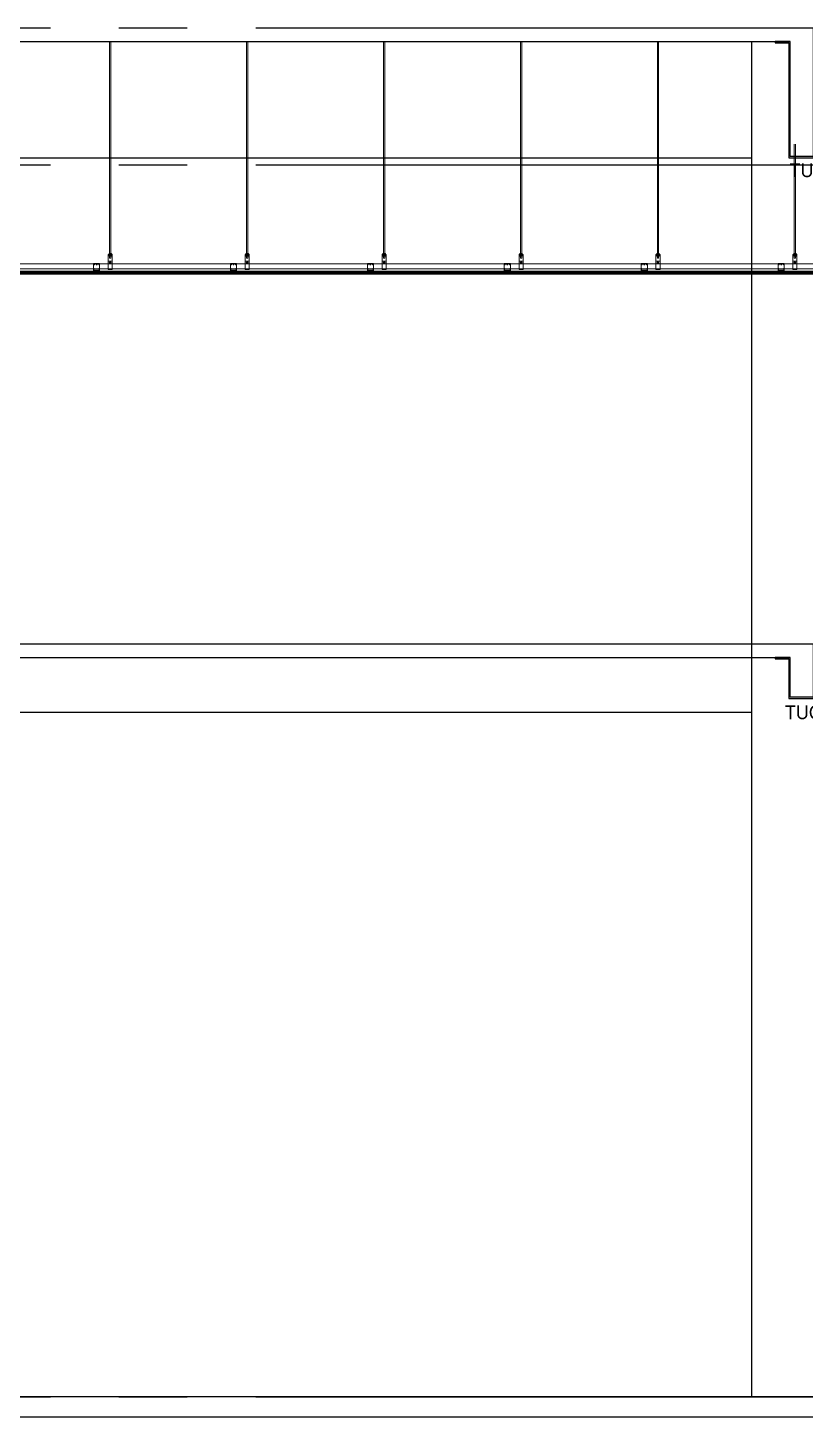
# Model space of a CAD drawing. Extents: x 152195838 to 323921156, y 365159662 to 730681027.
# Drawn here: x 161341769 to 161347447, y 365201913 to 365212063 of the extents above; entities that cross this region are included whole.
import ezdxf
from ezdxf.enums import TextEntityAlignment as Align

# ---------------------------------------------------------------- set-up
doc = ezdxf.new("R2010")
doc.units = 0
doc.header["$MEASUREMENT"] = 0
doc.linetypes.add('CEN', pattern=[63, 60, -1, 1, -1])
doc.layers.get('Defpoints').update_dxf_attribs({"linetype": 'CONTINUOUS'})
for name, color, linetype in [('4A.TEC CEN', 1, 'CEN'), ('4A.TEC 단열재', 252, 'CONTINUOUS'), ('4A.TEC 마감선 1', 6, 'CONTINUOUS'), ('ELE', 4, 'CONTINUOUS'), ('FIN', 6, 'CONTINUOUS'), ('k-BESTO', 4, 'CONTINUOUS'), ('text', 3, 'CONTINUOUS'), ('㈜SE&C 기둥', 2, 'CONTINUOUS'), ('㈜SE&C 벽체 1', 2, 'CONTINUOUS'), ('㈜SE&C 벽체 4', 7, 'CONTINUOUS')]:
    doc.layers.add(name, color=color, linetype=linetype)
doc.layers.add('CEIL', color=9, linetype='CONTINUOUS', lineweight=0)
doc.layers.add('DEFPOINT', color=135, linetype='CONTINUOUS', plot=False)
doc.styles.add('돋움', font='')
doc.styles.get('돋움').set_extended_font_data('돋움')

# ---------------------------------------------------------------- blocks, each defined once
blk = doc.blocks.new('A$C8c0c4e89')
at = {"layer": 'Defpoints'}
for p, q in [((0, 575), (760, 575)), ((380, 175), (380, 575))]:
    blk.add_line(p, q, dxfattribs=at)
at = {"layer": 'k-BESTO'}
for p, q in [((100, 475), (100, 465)), ((210, 475), (100, 475)), ((100, 475), (100, 475)), ((100, 465), (200, 465)), ((200, 465), (200, 175)), ((210, 185), (210, 475)), ((660, 475), (550, 475)), ((550, 475), (550, 185)), ((560, 175), (560, 465)), ((560, 465), (660, 465)), ((660, 465), (660, 475)), ((200, 175), (560, 175)), ((550, 185), (210, 185))]:
    blk.add_line(p, q, dxfattribs=at)
at = {"layer": 'DEFPOINT', "linetype": 'ByBlock', "style": '돋움'}
blk.add_text('TUG35', height=100, dxfattribs=at).set_placement((172, 74), align=Align.MIDDLE_LEFT)
blk = doc.blocks.new('zw$4995')
at = {"layer": 'Defpoints'}
for p, q in [((0, 1094), (760, 1094)), ((380, 144), (380, 1094))]:
    blk.add_line(p, q, dxfattribs=at)
at = {"layer": 'k-BESTO'}
for p, q in [((100, 994), (100, 984)), ((210, 994), (100, 994)), ((100, 994), (100, 994)), ((100, 984), (200, 984)), ((200, 984), (200, 144)), ((210, 154), (210, 994)), ((660, 994), (550, 994)), ((550, 994), (550, 154)), ((560, 144), (560, 984)), ((560, 984), (660, 984)), ((660, 984), (660, 994)), ((200, 144), (560, 144)), ((550, 154), (210, 154))]:
    blk.add_line(p, q, dxfattribs=at)
at = {"layer": 'DEFPOINT', "linetype": 'ByBlock', "style": '돋움'}
blk.add_text('TUG4A', height=100, dxfattribs=at).set_placement((206, 53), align=Align.MIDDLE_LEFT)
blk = doc.blocks.new('zw$1B78')
at = {"layer": '㈜SE&C 기둥', "color": 8, "ltscale": 0.5, "elevation": -1667}
blk.add_lwpolyline([(79050, 0), (79050, 9900)], dxfattribs=at)
at = {"layer": '㈜SE&C 벽체 1'}
blk.add_line((68670, 9900, -1667), (79330, 9900, -1667), dxfattribs=at)
at = {"layer": '㈜SE&C 벽체 4'}
blk.add_line((68950, 9050, -1667), (79050, 9050, -1667), dxfattribs=at)
at = {"layer": 'ELE'}
blk.add_blockref('zw$4995', (79120, 8906, -1667), dxfattribs=at)
blk = doc.blocks.new('zw$280B')
at = {"layer": '4A.TEC 단열재'}
blk.add_line((111800, 7850, -1667), (250, 7850, -1667), dxfattribs=at)
at = {"layer": '4A.TEC 마감선 1'}
blk.add_line((111800, 8000, -1667), (250, 8000, -1667), dxfattribs=at)

msp = doc.modelspace()

# ---------------------------------------------------------------- linework, layer by layer
at = {"layer": '4A.TEC CEN', "color": 8, "ltscale": 500}
for p, q in [((161217434.11, 365212063.33), (161448798.99, 365212063.33)), ((161217434.11, 365211063.33), (161448798.99, 365211063.33)), ((161217434.11, 365202063.33), (161448798.99, 365202063.33))]:
    msp.add_line(p, q, dxfattribs=at)
at = {"layer": 'CEIL'}
for p, q in [((161342367.21, 365210406.73), (161342367.21, 365211963.33)), ((161342376.21, 365210406.73), (161342376.21, 365211963.33)), ((161343367.21, 365210406.73), (161343367.21, 365211963.33)), ((161343376.21, 365210406.73), (161343376.21, 365211963.33)), ((161344367.21, 365210406.73), (161344367.21, 365211963.33)), ((161344376.21, 365210406.73), (161344376.21, 365211963.33)), ((161345367.21, 365210406.73), (161345367.21, 365211963.33)), ((161345376.21, 365210406.73), (161345376.21, 365211963.33)), ((161346367.21, 365210406.73), (161346367.21, 365211963.33)), ((161346376.21, 365210406.73), (161346376.21, 365211963.33)), ((161347367.21, 365210406.73), (161347367.21, 365211213.33)), ((161347376.21, 365210406.73), (161347376.21, 365211213.33)), ((161342356.71, 365210298.33), (161342356.71, 365210406.73)), ((161342386.71, 365210406.73), (161342356.71, 365210406.73)), ((161342356.71, 365210402.73), (161342386.71, 365210402.73)), ((161342385.21, 365210408.73), (161342358.21, 365210408.73)), ((161342358.21, 365210408.73), (161342358.21, 365210406.73)), ((161342358.21, 365210400.73), (161342358.21, 365210402.73)), ((161342358.21, 365210400.73), (161342385.21, 365210400.73)), ((161342362.71, 365210413.23), (161342362.71, 365210408.73)), ((161342362.71, 365210396.23), (161342362.71, 365210400.73)), ((161342378.71, 365210415.23), (161342364.71, 365210415.23)), ((161342367.21, 365210381.23), (161342367.21, 365210402.73)), ((161342376.21, 365210381.23), (161342376.21, 365210402.73)), ((161342380.71, 365210413.23), (161342380.71, 365210408.73)), ((161342380.71, 365210396.23), (161342380.71, 365210400.73)), ((161342385.21, 365210408.73), (161342385.21, 365210406.73)), ((161342385.21, 365210400.73), (161342385.21, 365210402.73)), ((161342386.71, 365210298.33), (161342386.71, 365210406.73)), ((161343356.71, 365210298.33), (161343356.71, 365210406.73)), ((161343386.71, 365210406.73), (161343356.71, 365210406.73)), ((161343356.71, 365210402.73), (161343386.71, 365210402.73)), ((161343385.21, 365210408.73), (161343358.21, 365210408.73)), ((161343358.21, 365210408.73), (161343358.21, 365210406.73)), ((161343358.21, 365210400.73), (161343358.21, 365210402.73)), ((161343358.21, 365210400.73), (161343385.21, 365210400.73)), ((161343362.71, 365210413.23), (161343362.71, 365210408.73)), ((161343362.71, 365210396.23), (161343362.71, 365210400.73)), ((161343378.71, 365210415.23), (161343364.71, 365210415.23)), ((161343367.21, 365210381.23), (161343367.21, 365210402.73)), ((161343376.21, 365210381.23), (161343376.21, 365210402.73)), ((161343380.71, 365210413.23), (161343380.71, 365210408.73)), ((161343380.71, 365210396.23), (161343380.71, 365210400.73)), ((161343385.21, 365210408.73), (161343385.21, 365210406.73)), ((161343385.21, 365210400.73), (161343385.21, 365210402.73)), ((161343386.71, 365210298.33), (161343386.71, 365210406.73)), ((161344356.71, 365210298.33), (161344356.71, 365210406.73)), ((161344386.71, 365210406.73), (161344356.71, 365210406.73)), ((161344356.71, 365210402.73), (161344386.71, 365210402.73)), ((161344385.21, 365210408.73), (161344358.21, 365210408.73)), ((161344358.21, 365210408.73), (161344358.21, 365210406.73)), ((161344358.21, 365210400.73), (161344358.21, 365210402.73)), ((161344358.21, 365210400.73), (161344385.21, 365210400.73)), ((161344362.71, 365210413.23), (161344362.71, 365210408.73)), ((161344362.71, 365210396.23), (161344362.71, 365210400.73)), ((161344378.71, 365210415.23), (161344364.71, 365210415.23)), ((161344367.21, 365210381.23), (161344367.21, 365210402.73)), ((161344376.21, 365210381.23), (161344376.21, 365210402.73)), ((161344380.71, 365210413.23), (161344380.71, 365210408.73)), ((161344380.71, 365210396.23), (161344380.71, 365210400.73)), ((161344385.21, 365210408.73), (161344385.21, 365210406.73)), ((161344385.21, 365210400.73), (161344385.21, 365210402.73)), ((161344386.71, 365210298.33), (161344386.71, 365210406.73)), ((161345356.71, 365210298.33), (161345356.71, 365210406.73)), ((161345386.71, 365210406.73), (161345356.71, 365210406.73)), ((161345356.71, 365210402.73), (161345386.71, 365210402.73)), ((161345385.21, 365210408.73), (161345358.21, 365210408.73)), ((161345358.21, 365210408.73), (161345358.21, 365210406.73)), ((161345358.21, 365210400.73), (161345358.21, 365210402.73)), ((161345358.21, 365210400.73), (161345385.21, 365210400.73)), ((161345362.71, 365210413.23), (161345362.71, 365210408.73)), ((161345362.71, 365210396.23), (161345362.71, 365210400.73)), ((161345378.71, 365210415.23), (161345364.71, 365210415.23)), ((161345367.21, 365210381.23), (161345367.21, 365210402.73)), ((161345376.21, 365210381.23), (161345376.21, 365210402.73)), ((161345380.71, 365210413.23), (161345380.71, 365210408.73)), ((161345380.71, 365210396.23), (161345380.71, 365210400.73)), ((161345385.21, 365210408.73), (161345385.21, 365210406.73)), ((161345385.21, 365210400.73), (161345385.21, 365210402.73)), ((161345386.71, 365210298.33), (161345386.71, 365210406.73)), ((161346356.71, 365210298.33), (161346356.71, 365210406.73)), ((161346386.71, 365210406.73), (161346356.71, 365210406.73)), ((161346356.71, 365210402.73), (161346386.71, 365210402.73)), ((161346385.21, 365210408.73), (161346358.21, 365210408.73)), ((161346358.21, 365210408.73), (161346358.21, 365210406.73)), ((161346358.21, 365210400.73), (161346358.21, 365210402.73)), ((161346358.21, 365210400.73), (161346385.21, 365210400.73)), ((161346362.71, 365210413.23), (161346362.71, 365210408.73)), ((161346362.71, 365210396.23), (161346362.71, 365210400.73)), ((161346378.71, 365210415.23), (161346364.71, 365210415.23)), ((161346367.21, 365210381.23), (161346367.21, 365210402.73)), ((161346376.21, 365210381.23), (161346376.21, 365210402.73)), ((161346380.71, 365210413.23), (161346380.71, 365210408.73)), ((161346380.71, 365210396.23), (161346380.71, 365210400.73)), ((161346385.21, 365210408.73), (161346385.21, 365210406.73)), ((161346385.21, 365210400.73), (161346385.21, 365210402.73)), ((161346386.71, 365210298.33), (161346386.71, 365210406.73)), ((161347356.71, 365210298.33), (161347356.71, 365210406.73)), ((161347386.71, 365210406.73), (161347356.71, 365210406.73)), ((161347356.71, 365210402.73), (161347386.71, 365210402.73)), ((161347385.21, 365210408.73), (161347358.21, 365210408.73)), ((161347358.21, 365210408.73), (161347358.21, 365210406.73)), ((161347358.21, 365210400.73), (161347358.21, 365210402.73)), ((161347358.21, 365210400.73), (161347385.21, 365210400.73)), ((161347362.71, 365210413.23), (161347362.71, 365210408.73)), ((161347362.71, 365210396.23), (161347362.71, 365210400.73)), ((161347378.71, 365210415.23), (161347364.71, 365210415.23)), ((161347367.21, 365210381.23), (161347367.21, 365210402.73)), ((161347376.21, 365210381.23), (161347376.21, 365210402.73)), ((161347380.71, 365210413.23), (161347380.71, 365210408.73)), ((161347380.71, 365210396.23), (161347380.71, 365210400.73)), ((161347385.21, 365210408.73), (161347385.21, 365210406.73)), ((161347385.21, 365210400.73), (161347385.21, 365210402.73)), ((161347386.71, 365210298.33), (161347386.71, 365210406.73)), ((161342249.21, 365210306.33), (161342249.21, 365210341.33)), ((161342294.21, 365210341.33), (161342249.21, 365210341.33)), ((161342252.1, 365210332.33), (161342249.21, 365210332.33)), ((161342254.21, 365210301.33), (161342249.21, 365210306.33)), ((161342249.21, 365210301.33), (161342249.21, 365210282.33)), ((161342254.21, 365210301.33), (161342249.21, 365210301.33)), ((161342251.21, 365210299.33), (161342251.21, 365210284.33)), ((161342254.21, 365210299.33), (161342251.21, 365210299.33)), ((161342256.21, 365210332.33), (161342253.19, 365210332.33)), ((161342254.21, 365210299.33), (161342254.21, 365210301.33)), ((161342256.21, 365210337.06), (161342256.21, 365210341.33)), ((161342256.21, 365210332.33), (161342256.21, 365210335.7)), ((161342268.21, 365210337.06), (161342268.21, 365210341.33)), ((161342268.21, 365210332.33), (161342268.21, 365210335.7)), ((161342271.42, 365210332.33), (161342268.21, 365210332.33)), ((161342275.21, 365210332.33), (161342272.78, 365210332.33)), ((161342275.21, 365210337.06), (161342275.21, 365210341.33)), ((161342275.21, 365210332.33), (161342275.21, 365210335.7)), ((161342287.21, 365210337.06), (161342287.21, 365210341.33)), ((161342287.21, 365210332.33), (161342287.21, 365210335.7)), ((161342289.65, 365210332.33), (161342287.21, 365210332.33)), ((161342289.21, 365210301.33), (161342294.21, 365210306.33)), ((161342294.21, 365210301.33), (161342289.21, 365210301.33)), ((161342289.21, 365210299.33), (161342289.21, 365210301.33)), ((161342292.21, 365210299.33), (161342289.21, 365210299.33)), ((161342294.21, 365210332.33), (161342291.28, 365210332.33)), ((161342292.21, 365210284.33), (161342292.21, 365210299.33)), ((161342294.21, 365210306.33), (161342294.21, 365210341.33)), ((161342294.21, 365210282.33), (161342294.21, 365210301.33)), ((161342386.71, 365210359.14), (161342356.71, 365210359.14)), ((161342356.71, 365210298.33), (161342386.71, 365210298.33)), ((161342378.71, 365210394.23), (161342364.71, 365210394.23)), ((161342364.71, 365210346.64), (161342378.71, 365210346.64)), ((161342374.21, 365210379.23), (161342369.21, 365210379.23)), ((161342371.71, 365210340.07), (161342371.71, 365210353.64)), ((161343294.21, 365210341.33), (161343249.21, 365210341.33)), ((161343249.21, 365210306.33), (161343249.21, 365210341.33)), ((161343252.1, 365210332.33), (161343249.21, 365210332.33)), ((161343254.21, 365210301.33), (161343249.21, 365210306.33)), ((161343254.21, 365210301.33), (161343249.21, 365210301.33)), ((161343249.21, 365210301.33), (161343249.21, 365210282.33)), ((161343254.21, 365210299.33), (161343251.21, 365210299.33)), ((161343251.21, 365210299.33), (161343251.21, 365210284.33)), ((161343256.21, 365210332.33), (161343253.19, 365210332.33)), ((161343254.21, 365210299.33), (161343254.21, 365210301.33)), ((161343256.21, 365210337.06), (161343256.21, 365210341.33)), ((161343256.21, 365210332.33), (161343256.21, 365210335.7)), ((161343268.21, 365210337.06), (161343268.21, 365210341.33)), ((161343268.21, 365210332.33), (161343268.21, 365210335.7)), ((161343271.42, 365210332.33), (161343268.21, 365210332.33)), ((161343275.21, 365210332.33), (161343272.78, 365210332.33)), ((161343275.21, 365210337.06), (161343275.21, 365210341.33)), ((161343275.21, 365210332.33), (161343275.21, 365210335.7)), ((161343287.21, 365210337.06), (161343287.21, 365210341.33)), ((161343287.21, 365210332.33), (161343287.21, 365210335.7)), ((161343289.65, 365210332.33), (161343287.21, 365210332.33)), ((161343289.21, 365210301.33), (161343294.21, 365210306.33)), ((161343289.21, 365210299.33), (161343289.21, 365210301.33)), ((161343294.21, 365210301.33), (161343289.21, 365210301.33)), ((161343292.21, 365210299.33), (161343289.21, 365210299.33)), ((161343294.21, 365210332.33), (161343291.28, 365210332.33)), ((161343292.21, 365210284.33), (161343292.21, 365210299.33)), ((161343294.21, 365210306.33), (161343294.21, 365210341.33)), ((161343294.21, 365210282.33), (161343294.21, 365210301.33)), ((161343386.71, 365210359.14), (161343356.71, 365210359.14)), ((161343356.71, 365210298.33), (161343386.71, 365210298.33)), ((161343378.71, 365210394.23), (161343364.71, 365210394.23)), ((161343364.71, 365210346.64), (161343378.71, 365210346.64)), ((161343374.21, 365210379.23), (161343369.21, 365210379.23)), ((161343371.71, 365210340.07), (161343371.71, 365210353.64)), ((161344249.21, 365210306.33), (161344249.21, 365210341.33)), ((161344294.21, 365210341.33), (161344249.21, 365210341.33)), ((161344252.1, 365210332.33), (161344249.21, 365210332.33)), ((161344254.21, 365210301.33), (161344249.21, 365210306.33)), ((161344249.21, 365210301.33), (161344249.21, 365210282.33)), ((161344254.21, 365210301.33), (161344249.21, 365210301.33)), ((161344251.21, 365210299.33), (161344251.21, 365210284.33)), ((161344254.21, 365210299.33), (161344251.21, 365210299.33)), ((161344256.21, 365210332.33), (161344253.19, 365210332.33)), ((161344254.21, 365210299.33), (161344254.21, 365210301.33)), ((161344256.21, 365210337.06), (161344256.21, 365210341.33)), ((161344256.21, 365210332.33), (161344256.21, 365210335.7)), ((161344268.21, 365210337.06), (161344268.21, 365210341.33)), ((161344268.21, 365210332.33), (161344268.21, 365210335.7)), ((161344271.42, 365210332.33), (161344268.21, 365210332.33)), ((161344275.21, 365210332.33), (161344272.78, 365210332.33)), ((161344275.21, 365210337.06), (161344275.21, 365210341.33)), ((161344275.21, 365210332.33), (161344275.21, 365210335.7)), ((161344287.21, 365210337.06), (161344287.21, 365210341.33)), ((161344287.21, 365210332.33), (161344287.21, 365210335.7)), ((161344289.65, 365210332.33), (161344287.21, 365210332.33)), ((161344289.21, 365210301.33), (161344294.21, 365210306.33)), ((161344294.21, 365210301.33), (161344289.21, 365210301.33)), ((161344289.21, 365210299.33), (161344289.21, 365210301.33)), ((161344292.21, 365210299.33), (161344289.21, 365210299.33)), ((161344294.21, 365210332.33), (161344291.28, 365210332.33)), ((161344292.21, 365210284.33), (161344292.21, 365210299.33)), ((161344294.21, 365210306.33), (161344294.21, 365210341.33)), ((161344294.21, 365210282.33), (161344294.21, 365210301.33)), ((161344386.71, 365210359.14), (161344356.71, 365210359.14)), ((161344356.71, 365210298.33), (161344386.71, 365210298.33)), ((161344378.71, 365210394.23), (161344364.71, 365210394.23)), ((161344364.71, 365210346.64), (161344378.71, 365210346.64)), ((161344374.21, 365210379.23), (161344369.21, 365210379.23)), ((161344371.71, 365210340.07), (161344371.71, 365210353.64)), ((161345294.21, 365210341.33), (161345249.21, 365210341.33)), ((161345249.21, 365210306.33), (161345249.21, 365210341.33)), ((161345252.1, 365210332.33), (161345249.21, 365210332.33)), ((161345254.21, 365210301.33), (161345249.21, 365210306.33)), ((161345254.21, 365210301.33), (161345249.21, 365210301.33)), ((161345249.21, 365210301.33), (161345249.21, 365210282.33)), ((161345254.21, 365210299.33), (161345251.21, 365210299.33)), ((161345251.21, 365210299.33), (161345251.21, 365210284.33)), ((161345256.21, 365210332.33), (161345253.19, 365210332.33)), ((161345254.21, 365210299.33), (161345254.21, 365210301.33)), ((161345256.21, 365210337.06), (161345256.21, 365210341.33)), ((161345256.21, 365210332.33), (161345256.21, 365210335.7)), ((161345268.21, 365210337.06), (161345268.21, 365210341.33)), ((161345268.21, 365210332.33), (161345268.21, 365210335.7)), ((161345271.42, 365210332.33), (161345268.21, 365210332.33)), ((161345275.21, 365210332.33), (161345272.78, 365210332.33)), ((161345275.21, 365210337.06), (161345275.21, 365210341.33)), ((161345275.21, 365210332.33), (161345275.21, 365210335.7)), ((161345287.21, 365210337.06), (161345287.21, 365210341.33)), ((161345287.21, 365210332.33), (161345287.21, 365210335.7)), ((161345289.65, 365210332.33), (161345287.21, 365210332.33)), ((161345289.21, 365210301.33), (161345294.21, 365210306.33)), ((161345289.21, 365210299.33), (161345289.21, 365210301.33)), ((161345294.21, 365210301.33), (161345289.21, 365210301.33)), ((161345292.21, 365210299.33), (161345289.21, 365210299.33)), ((161345294.21, 365210332.33), (161345291.28, 365210332.33)), ((161345292.21, 365210284.33), (161345292.21, 365210299.33)), ((161345294.21, 365210306.33), (161345294.21, 365210341.33)), ((161345294.21, 365210282.33), (161345294.21, 365210301.33)), ((161345386.71, 365210359.14), (161345356.71, 365210359.14)), ((161345356.71, 365210298.33), (161345386.71, 365210298.33)), ((161345378.71, 365210394.23), (161345364.71, 365210394.23)), ((161345364.71, 365210346.64), (161345378.71, 365210346.64)), ((161345374.21, 365210379.23), (161345369.21, 365210379.23)), ((161345371.71, 365210340.07), (161345371.71, 365210353.64)), ((161346249.21, 365210306.33), (161346249.21, 365210341.33)), ((161346294.21, 365210341.33), (161346249.21, 365210341.33)), ((161346252.1, 365210332.33), (161346249.21, 365210332.33)), ((161346254.21, 365210301.33), (161346249.21, 365210306.33)), ((161346249.21, 365210301.33), (161346249.21, 365210282.33)), ((161346254.21, 365210301.33), (161346249.21, 365210301.33)), ((161346251.21, 365210299.33), (161346251.21, 365210284.33)), ((161346254.21, 365210299.33), (161346251.21, 365210299.33)), ((161346256.21, 365210332.33), (161346253.19, 365210332.33)), ((161346254.21, 365210299.33), (161346254.21, 365210301.33)), ((161346256.21, 365210337.06), (161346256.21, 365210341.33)), ((161346256.21, 365210332.33), (161346256.21, 365210335.7)), ((161346268.21, 365210337.06), (161346268.21, 365210341.33)), ((161346268.21, 365210332.33), (161346268.21, 365210335.7)), ((161346271.42, 365210332.33), (161346268.21, 365210332.33)), ((161346275.21, 365210332.33), (161346272.78, 365210332.33)), ((161346275.21, 365210337.06), (161346275.21, 365210341.33)), ((161346275.21, 365210332.33), (161346275.21, 365210335.7)), ((161346287.21, 365210337.06), (161346287.21, 365210341.33)), ((161346287.21, 365210332.33), (161346287.21, 365210335.7)), ((161346289.65, 365210332.33), (161346287.21, 365210332.33)), ((161346289.21, 365210301.33), (161346294.21, 365210306.33)), ((161346294.21, 365210301.33), (161346289.21, 365210301.33)), ((161346289.21, 365210299.33), (161346289.21, 365210301.33)), ((161346292.21, 365210299.33), (161346289.21, 365210299.33)), ((161346294.21, 365210332.33), (161346291.28, 365210332.33)), ((161346292.21, 365210284.33), (161346292.21, 365210299.33)), ((161346294.21, 365210306.33), (161346294.21, 365210341.33)), ((161346294.21, 365210282.33), (161346294.21, 365210301.33)), ((161346386.71, 365210359.14), (161346356.71, 365210359.14)), ((161346356.71, 365210298.33), (161346386.71, 365210298.33)), ((161346378.71, 365210394.23), (161346364.71, 365210394.23)), ((161346364.71, 365210346.64), (161346378.71, 365210346.64)), ((161346374.21, 365210379.23), (161346369.21, 365210379.23)), ((161346371.71, 365210340.07), (161346371.71, 365210353.64)), ((161347294.21, 365210341.33), (161347249.21, 365210341.33)), ((161347249.21, 365210306.33), (161347249.21, 365210341.33)), ((161347252.1, 365210332.33), (161347249.21, 365210332.33)), ((161347254.21, 365210301.33), (161347249.21, 365210306.33)), ((161347254.21, 365210301.33), (161347249.21, 365210301.33)), ((161347249.21, 365210301.33), (161347249.21, 365210282.33)), ((161347254.21, 365210299.33), (161347251.21, 365210299.33)), ((161347251.21, 365210299.33), (161347251.21, 365210284.33)), ((161347256.21, 365210332.33), (161347253.19, 365210332.33)), ((161347254.21, 365210299.33), (161347254.21, 365210301.33)), ((161347256.21, 365210337.06), (161347256.21, 365210341.33)), ((161347256.21, 365210332.33), (161347256.21, 365210335.7)), ((161347268.21, 365210337.06), (161347268.21, 365210341.33)), ((161347268.21, 365210332.33), (161347268.21, 365210335.7)), ((161347271.42, 365210332.33), (161347268.21, 365210332.33)), ((161347275.21, 365210332.33), (161347272.78, 365210332.33)), ((161347275.21, 365210337.06), (161347275.21, 365210341.33)), ((161347275.21, 365210332.33), (161347275.21, 365210335.7)), ((161347287.21, 365210337.06), (161347287.21, 365210341.33)), ((161347287.21, 365210332.33), (161347287.21, 365210335.7)), ((161347289.65, 365210332.33), (161347287.21, 365210332.33)), ((161347289.21, 365210301.33), (161347294.21, 365210306.33)), ((161347289.21, 365210299.33), (161347289.21, 365210301.33)), ((161347294.21, 365210301.33), (161347289.21, 365210301.33)), ((161347292.21, 365210299.33), (161347289.21, 365210299.33)), ((161347294.21, 365210332.33), (161347291.28, 365210332.33)), ((161347292.21, 365210284.33), (161347292.21, 365210299.33)), ((161347294.21, 365210306.33), (161347294.21, 365210341.33)), ((161347294.21, 365210282.33), (161347294.21, 365210301.33)), ((161347386.71, 365210359.14), (161347356.71, 365210359.14)), ((161347356.71, 365210298.33), (161347386.71, 365210298.33)), ((161347378.71, 365210394.23), (161347364.71, 365210394.23)), ((161347364.71, 365210346.64), (161347378.71, 365210346.64)), ((161347374.21, 365210379.23), (161347369.21, 365210379.23)), ((161347371.71, 365210340.07), (161347371.71, 365210353.64)), ((161342249.21, 365210282.33), (161342255.21, 365210282.33)), ((161342292.21, 365210293.33), (161342251.21, 365210293.33)), ((161342251.21, 365210284.33), (161342253.5, 365210284.33)), ((161342265.21, 365210282.33), (161342278.21, 365210282.33)), ((161342266.92, 365210284.33), (161342276.5, 365210284.33)), ((161342288.21, 365210282.33), (161342294.21, 365210282.33)), ((161342289.92, 365210284.33), (161342292.21, 365210284.33)), ((161343249.21, 365210282.33), (161343255.21, 365210282.33)), ((161343292.21, 365210293.33), (161343251.21, 365210293.33)), ((161343251.21, 365210284.33), (161343253.5, 365210284.33)), ((161343265.21, 365210282.33), (161343278.21, 365210282.33)), ((161343266.92, 365210284.33), (161343276.5, 365210284.33)), ((161343288.21, 365210282.33), (161343294.21, 365210282.33)), ((161343289.92, 365210284.33), (161343292.21, 365210284.33)), ((161344249.21, 365210282.33), (161344255.21, 365210282.33)), ((161344292.21, 365210293.33), (161344251.21, 365210293.33)), ((161344251.21, 365210284.33), (161344253.5, 365210284.33)), ((161344265.21, 365210282.33), (161344278.21, 365210282.33)), ((161344266.92, 365210284.33), (161344276.5, 365210284.33)), ((161344288.21, 365210282.33), (161344294.21, 365210282.33)), ((161344289.92, 365210284.33), (161344292.21, 365210284.33)), ((161345249.21, 365210282.33), (161345255.21, 365210282.33)), ((161345292.21, 365210293.33), (161345251.21, 365210293.33)), ((161345251.21, 365210284.33), (161345253.5, 365210284.33)), ((161345265.21, 365210282.33), (161345278.21, 365210282.33)), ((161345266.92, 365210284.33), (161345276.5, 365210284.33)), ((161345288.21, 365210282.33), (161345294.21, 365210282.33)), ((161345289.92, 365210284.33), (161345292.21, 365210284.33)), ((161346249.21, 365210282.33), (161346255.21, 365210282.33)), ((161346292.21, 365210293.33), (161346251.21, 365210293.33)), ((161346251.21, 365210284.33), (161346253.5, 365210284.33)), ((161346265.21, 365210282.33), (161346278.21, 365210282.33)), ((161346266.92, 365210284.33), (161346276.5, 365210284.33)), ((161346288.21, 365210282.33), (161346294.21, 365210282.33)), ((161346289.92, 365210284.33), (161346292.21, 365210284.33)), ((161347249.21, 365210282.33), (161347255.21, 365210282.33)), ((161347292.21, 365210293.33), (161347251.21, 365210293.33)), ((161347251.21, 365210284.33), (161347253.5, 365210284.33)), ((161347265.21, 365210282.33), (161347278.21, 365210282.33)), ((161347266.92, 365210284.33), (161347276.5, 365210284.33)), ((161347288.21, 365210282.33), (161347294.21, 365210282.33)), ((161347289.92, 365210284.33), (161347292.21, 365210284.33))]:
    msp.add_line(p, q, dxfattribs=at)
for points in [[(161272081.94, 365210339.33), (161358686.94, 365210339.33)], [(161358686.94, 365210301.33), (161272081.94, 365210301.33)]]:
    msp.add_lwpolyline(points, dxfattribs=at)
for centre, radius in [((161342371.71, 365210346.64), 7), ((161342371.71, 365210346.64), 5), ((161343371.71, 365210346.64), 7), ((161343371.71, 365210346.64), 5), ((161344371.71, 365210346.64), 7), ((161344371.71, 365210346.64), 5), ((161345371.71, 365210346.64), 7), ((161345371.71, 365210346.64), 5), ((161346371.71, 365210346.64), 7), ((161346371.71, 365210346.64), 5), ((161347371.71, 365210346.64), 7), ((161347371.71, 365210346.64), 5)]:
    msp.add_circle(centre, radius, dxfattribs=at)
for centre, radius, start, end in [((161342364.71, 365210413.23), 2, 90, 180), ((161342378.71, 365210413.23), 2, 0, 90), ((161343364.71, 365210413.23), 2, 90, 180), ((161343378.71, 365210413.23), 2, 0, 90), ((161344364.71, 365210413.23), 2, 90, 180), ((161344378.71, 365210413.23), 2, 0, 90), ((161345364.71, 365210413.23), 2, 90, 180), ((161345378.71, 365210413.23), 2, 0, 90), ((161346364.71, 365210413.23), 2, 90, 180), ((161346378.71, 365210413.23), 2, 0, 90), ((161347364.71, 365210413.23), 2, 90, 180), ((161347378.71, 365210413.23), 2, 0, 90), ((161342364.71, 365210396.23), 2, 180, 270), ((161342369.21, 365210381.23), 2, 180, 270), ((161342374.21, 365210381.23), 2, 270, 0), ((161342374.21, 365210381.23), 2, 270, 0), ((161342378.71, 365210396.23), 2, 270, 0), ((161343364.71, 365210396.23), 2, 180, 270), ((161343369.21, 365210381.23), 2, 180, 270), ((161343374.21, 365210381.23), 2, 270, 0), ((161343374.21, 365210381.23), 2, 270, 0), ((161343378.71, 365210396.23), 2, 270, 0), ((161344364.71, 365210396.23), 2, 180, 270), ((161344369.21, 365210381.23), 2, 180, 270), ((161344374.21, 365210381.23), 2, 270, 0), ((161344374.21, 365210381.23), 2, 270, 0), ((161344378.71, 365210396.23), 2, 270, 0), ((161345364.71, 365210396.23), 2, 180, 270), ((161345369.21, 365210381.23), 2, 180, 270), ((161345374.21, 365210381.23), 2, 270, 0), ((161345374.21, 365210381.23), 2, 270, 0), ((161345378.71, 365210396.23), 2, 270, 0), ((161346364.71, 365210396.23), 2, 180, 270), ((161346369.21, 365210381.23), 2, 180, 270), ((161346374.21, 365210381.23), 2, 270, 0), ((161346374.21, 365210381.23), 2, 270, 0), ((161346378.71, 365210396.23), 2, 270, 0), ((161347364.71, 365210396.23), 2, 180, 270), ((161347369.21, 365210381.23), 2, 180, 270), ((161347374.21, 365210381.23), 2, 270, 0), ((161347374.21, 365210381.23), 2, 270, 0), ((161347378.71, 365210396.23), 2, 270, 0), ((161342260.21, 365210282.33), 7, 16.601548, 163.398452), ((161342260.21, 365210282.33), 5, 0, 180), ((161342283.21, 365210282.33), 7, 16.601548, 163.398452), ((161342283.21, 365210282.33), 5, 0, 180), ((161343260.21, 365210282.33), 7, 16.601548, 163.398452), ((161343260.21, 365210282.33), 5, 0, 180), ((161343283.21, 365210282.33), 7, 16.601548, 163.398452), ((161343283.21, 365210282.33), 5, 0, 180), ((161344260.21, 365210282.33), 7, 16.601548, 163.398452), ((161344260.21, 365210282.33), 5, 0, 180), ((161344283.21, 365210282.33), 7, 16.601548, 163.398452), ((161344283.21, 365210282.33), 5, 0, 180), ((161345260.21, 365210282.33), 7, 16.601548, 163.398452), ((161345260.21, 365210282.33), 5, 0, 180), ((161345283.21, 365210282.33), 7, 16.601548, 163.398452), ((161345283.21, 365210282.33), 5, 0, 180), ((161346260.21, 365210282.33), 7, 16.601548, 163.398452), ((161346260.21, 365210282.33), 5, 0, 180), ((161346283.21, 365210282.33), 7, 16.601548, 163.398452), ((161346283.21, 365210282.33), 5, 0, 180), ((161347260.21, 365210282.33), 7, 16.601548, 163.398452), ((161347260.21, 365210282.33), 5, 0, 180), ((161347283.21, 365210282.33), 7, 16.601548, 163.398452), ((161347283.21, 365210282.33), 5, 0, 180)]:
    msp.add_arc(centre, radius, start, end, dxfattribs=at)
at = {"layer": 'FIN'}
for p, q in [((161358711.94, 365210282.33), (161272056.94, 365210282.33)), ((161358711.94, 365210272.83), (161272056.94, 365210272.83)), ((161358711.94, 365210263.33), (161272056.94, 365210263.33))]:
    msp.add_line(p, q, dxfattribs=at)
at = {"layer": '㈜SE&C 기둥', "color": 8, "ltscale": 0.5}
msp.add_lwpolyline([(161347056.94, 365202063.33), (161347056.94, 365207463.33)], dxfattribs=at)
at = {"layer": '㈜SE&C 벽체 1'}
for p, q in [((161268056.94, 365207563.33), (161359081.94, 365207563.33)), ((161336676.94, 365207463.33), (161347336.94, 365207463.33))]:
    msp.add_line(p, q, dxfattribs=at)
at = {"layer": '㈜SE&C 벽체 4'}
msp.add_line((161336956.94, 365207063.33), (161347056.94, 365207063.33), dxfattribs=at)

# ---------------------------------------------------------------- block references
at = {"layer": 'ELE'}
msp.add_blockref('A$C8c0c4e89', (161347126.95, 365206988.63), dxfattribs=at)
at = {"layer": 'text'}
for name, p in [('zw$1B78', (161268006.94, 365202063.33, 1666.67)), ('zw$280B', (161268006.94, 365194063.33, 1666.67))]:
    msp.add_blockref(name, p, dxfattribs=at)

doc.saveas('drawing.dxf')
